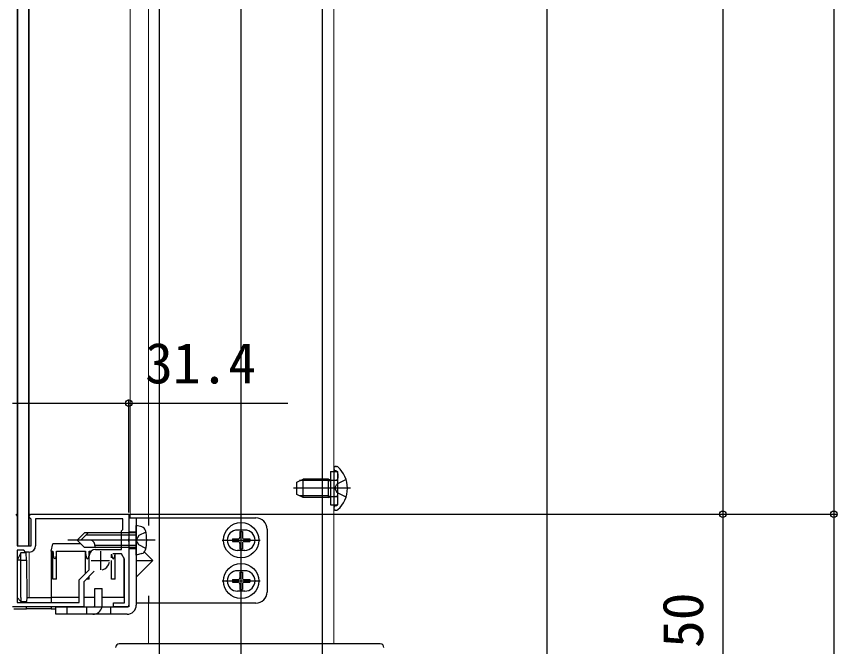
# Model space of a CAD drawing. Units: millimetres, scale not verified. Extents: x -875 to 875, y -1300 to 1294.
# Drawn here: x -645.7 to -424, y 99.3 to 269.3 of the extents above; entities that cross this region are included whole.
import ezdxf
from ezdxf.enums import TextEntityAlignment as Align

# ---------------------------------------------------------------- set-up
doc = ezdxf.new("R2010")
doc.units = ezdxf.units.MM
doc.header["$LTSCALE"] = 8
for name, color, linetype in [('0-2_YKK_11', 7, 'Continuous'), ('0-5_YKK_13', 4, 'Continuous'), ('0-7_YKK_D', 6, 'Continuous'), ('0-9_YSS_K', 3, 'Continuous')]:
    doc.layers.add(name, color=color, linetype=linetype)
doc.layers.add('0-4_YKK_12', color=2, linetype='Continuous', lineweight=18)
doc.styles.add('ＭＳ ゴシック', font='')
doc.styles.get('ＭＳ ゴシック').set_extended_font_data('MS Gothic')

msp = doc.modelspace()

# ---------------------------------------------------------------- linework, layer by layer
at = {"layer": '0-2_YKK_11'}
for p, q in [((-623, 124.999), (-623, 119.999)), ((-625.5, 122.499), (-620.5, 122.499))]:
    msp.add_line(p, q, dxfattribs=at)
for points in [[(-645.8, 134.999), (-645.5, 134.499), (-645.5, 126.499), (-641.7, 126.499), (-641.7, 133.699), (-642, 133.999), (-642.2, 134.199), (-642.2, 134.499), (-641.9, 134.999), (-615.3, 134.999), (-615.3, 128.458), (-615.42, 128.274), (-615.42, 127.724), (-615.3, 127.541), (-615.3, 109.999), (-619.5, 109.999), (-619.5, 111.099), (-616.5, 111.099), (-616.5, 122.914), (-617.3, 124.299), (-619.643, 124.299)], [(-616.9, 133.799), (-640.5, 133.799), (-640.5, 126.499)], [(-624.3, 125.499), (-617.3, 125.499), (-617.3, 130.499), (-616.9, 130.899), (-616.9, 133.799)], [(-642.2, 124.799), (-643.2, 124.799), (-643.7, 125.299), (-645.5, 125.299), (-645.5, 111.199), (-628.7, 111.199), (-628.7, 117.297), (-626, 119.997), (-626, 123.799)], [(-624.663, 119.637), (-627.5, 116.799), (-627.5, 109.999), (-646.7, 109.999)]]:
    msp.add_lwpolyline(points, dxfattribs=at)
for centre, start, end in [((-642.2, 126.499), 270.00001, 359.99999), ((-624.3, 123.799), 90.00001, 179.99999)]:
    msp.add_arc(centre, 1.7, start, end, dxfattribs=at)
at = {"layer": '0-4_YKK_12'}
for p, q in [((-642.2, 893.499), (-642.2, 126.499)), ((-645.5, 893.199), (-645.5, 127.299)), ((-610, 885.999), (-610, 133.999)), ((-615, 883.131), (-615, 133.999)), ((-645.5, 124.499), (-645.5, 112.499)), ((-642.2, 124.799), (-642.2, 112.499)), ((-642.894, 112.499), (-628.7, 112.499)), ((-627.5, 112.499), (-624.5, 112.499)), ((-622.5, 112.499), (-616.5, 112.499))]:
    msp.add_line(p, q, dxfattribs=at)
msp.add_lwpolyline([(-610, 110.999), (-610, 99.999), (-560, 99.999), (-560, 920.499)], dxfattribs=at)
at = {"layer": '0-5_YKK_13'}
for p, q in [((-560.9, 146.499), (-558.9, 146.499)), ((-560, 147.25), (-560, 136.749)), ((-559.426, 146.691), (-559.671, 146.78)), ((-559.455, 147.899), (-559.257, 147.899)), ((-558.9, 137.499), (-558.9, 146.499)), ((-570, 143.699), (-568.3, 144.499)), ((-568.3, 139.499), (-568.3, 144.499)), ((-561.4, 144.499), (-568.3, 144.499)), ((-561.4, 139.499), (-561.4, 144.499)), ((-556.674, 144.371), (-559.135, 143.144)), ((-558.9, 145.94), (-558.9, 144.699)), ((-555.496, 141.999), (-570.913, 141.999)), ((-561.4, 144.066), (-569.22, 144.066)), ((-559.744, 141.999), (-559.135, 143.144)), ((-559.744, 141.999), (-559.135, 140.854)), ((-561.4, 139.932), (-569.22, 139.932)), ((-556.674, 139.628), (-559.135, 140.854)), ((-561.4, 139.499), (-568.3, 139.499)), ((-558.9, 138.059), (-558.9, 139.299)), ((-560, 136.749), (-560, 136.645)), ((-559.426, 137.307), (-559.671, 137.218)), ((-559.455, 136.099), (-559.257, 136.099)), ((-615.3, 133.999), (-581, 133.999)), ((-615.3, 133.999), (-615.3, 110.499)), ((-613.3, 133.999), (-613.3, 110.499)), ((-610, 133.999), (-610, 131.999)), ((-585, 122.849), (-585, 133.149)), ((-611.821, 131.603), (-613.3, 131.999)), ((-613.3, 123.999), (-613.3, 131.999)), ((-578, 130.999), (-578, 113.999)), ((-627.3, 129.999), (-629.3, 127.999)), ((-626.3, 129.999), (-628.3, 127.999)), ((-615.3, 130.249), (-613.3, 130.249)), ((-584, 130.749), (-586, 130.749)), ((-585.35, 130.349), (-584.65, 130.349)), ((-585.35, 130.349), (-585.35, 128.849)), ((-584.65, 130.349), (-584.65, 128.849)), ((-636.3, 124.999), (-635.8, 126.999)), ((-628.3, 126.999), (-635.8, 126.999)), ((-608.2, 127.999), (-631.8, 127.999)), ((-627.3, 125.999), (-629.3, 127.999)), ((-624.5, 126.599), (-624.5, 125.999)), ((-612.664, 126.741), (-613.333, 127.999)), ((-610.733, 125.799), (-612.664, 126.741)), ((-590.15, 127.999), (-579.85, 127.999)), ((-587.35, 128.349), (-587.35, 127.649)), ((-587.35, 128.349), (-585.85, 128.349)), ((-587.35, 127.649), (-585.85, 127.649)), ((-585.35, 127.149), (-585.35, 125.649)), ((-584.65, 127.149), (-584.65, 125.649)), ((-584.15, 128.349), (-582.65, 128.349)), ((-584.15, 127.649), (-582.65, 127.649)), ((-582.65, 128.349), (-582.65, 127.649)), ((-636.3, 124.999), (-635.8, 124.999)), ((-636.3, 124.999), (-636.3, 112.499)), ((-635.8, 117.499), (-635.8, 124.999)), ((-634.8, 124.999), (-627, 124.999)), ((-634.8, 117.499), (-634.8, 124.999)), ((-627, 118.997), (-627, 124.999)), ((-626, 124.999), (-625.504, 124.999)), ((-626, 120.121), (-626, 124.999)), ((-620, 123.28), (-620, 124.149)), ((-619, 117.499), (-619, 124.299)), ((-615.3, 125.749), (-613.3, 125.749)), ((-611.821, 124.396), (-613.3, 123.999)), ((-584, 125.249), (-586, 125.249)), ((-585.35, 125.649), (-584.65, 125.649)), ((-620, 117.499), (-620, 122.53)), ((-616.7, 123.26), (-616.7, 112.499)), ((-608.815, 122.499), (-613.3, 118.014)), ((-585, 111.849), (-585, 122.149)), ((-584, 119.749), (-586, 119.749)), ((-634.8, 117.499), (-635.8, 117.499)), ((-626, 117.499), (-626.8, 117.499)), ((-626, 117.499), (-626, 118.299)), ((-619, 117.499), (-620, 117.499)), ((-616.5, 117.499), (-616.7, 117.499)), ((-585.35, 119.349), (-584.65, 119.349)), ((-585.35, 119.349), (-585.35, 117.849)), ((-584.65, 119.349), (-584.65, 117.849)), ((-590.15, 116.999), (-579.85, 116.999)), ((-587.35, 117.349), (-587.35, 116.649)), ((-587.35, 117.349), (-585.85, 117.349)), ((-587.35, 116.649), (-585.85, 116.649)), ((-585.35, 116.149), (-585.35, 114.649)), ((-584.65, 116.149), (-584.65, 114.649)), ((-584.15, 117.349), (-582.65, 117.349)), ((-584.15, 116.649), (-582.65, 116.649)), ((-582.65, 117.349), (-582.65, 116.649)), ((-624.5, 110.499), (-624.5, 114.999)), ((-624.5, 114.999), (-622.5, 114.999)), ((-622.5, 110.499), (-622.5, 114.999)), ((-584, 114.249), (-586, 114.249)), ((-585.35, 114.649), (-584.65, 114.649)), ((-644.5, 111.499), (-645.5, 112.499)), ((-642.906, 111.199), (-642.903, 111.499)), ((-642.894, 112.499), (-642.903, 111.499)), ((-642.894, 112.499), (-636.3, 112.499)), ((-624.5, 112.499), (-627.5, 112.499)), ((-616.5, 112.499), (-622.5, 112.499)), ((-581, 110.999), (-613.3, 110.999)), ((-610, 112.999), (-610, 110.999)), ((-642.916, 109.999), (-646.376, 109.999)), ((-636.3, 109.499), (-642.921, 109.499)), ((-636.3, 109.999), (-636.3, 109.499)), ((-635, 109.999), (-636.3, 109.999)), ((-636.3, 109.499), (-635, 109.499)), ((-632, 107.999), (-632, 109.999)), ((-626.75, 109.999), (-626.75, 107.999)), ((-620.25, 109.999), (-620.25, 107.999)), ((-547.441, 99.999), (-617.894, 99.999))]:
    msp.add_line(p, q, dxfattribs=at)
msp.add_lwpolyline([(-645.35, 126.499), (-642.35, 126.499), (-642.35, 890.499), (-645.35, 890.499)], close=True, dxfattribs=at)
for points in [[(-607, 81.205), (-607, 93.661), (-607, 476.999)], [(-563, 80.522), (-563, 89.994), (-563, 476.999)], [(-560.9, 146.499), (-560.9, 137.499), (-558.9, 137.499)], [(-560, 147.354), (-560, 147.25), (-560, 146.899)], [(-561.4, 144.499), (-560.9, 144.33), (-560.514, 144.199)], [(-561.4, 144.066), (-560.9, 144.127), (-560.3, 144.199)], [(-560.514, 144.199), (-560, 144.199), (-559.4, 144.199)], [(-568.3, 139.499), (-570, 140.299), (-570, 143.699)], [(-561.4, 139.932), (-560.9, 139.872), (-560.3, 139.799)], [(-561.4, 139.499), (-560.9, 139.669), (-560.514, 139.799)], [(-560.514, 139.799), (-560, 139.799), (-559.4, 139.799)], [(-613.3, 129.999), (-617.3, 129.999), (-627.3, 129.999)], [(-613.3, 129.399), (-617.3, 129.399), (-626.9, 129.399)], [(-610.733, 130.199), (-612.664, 129.258), (-613.333, 127.999)], [(-613.3, 126.599), (-617.3, 126.599), (-624.5, 126.599)], [(-644.5, 122.599), (-644.5, 124.599), (-645.5, 122.599)], [(-642.983, 122.599), (-643, 124.599), (-644.5, 124.599)], [(-613.3, 125.999), (-617.3, 125.999), (-627.3, 125.999)], [(-613.3, 122.499), (-608.815, 122.499), (-611.135, 124.82)], [(-644.5, 112.499), (-644.5, 122.599), (-645.5, 122.599), (-645.5, 112.499)], [(-644.5, 122.599), (-642.983, 122.599), (-642.894, 112.499)], [(-644.5, 112.499), (-644.5, 111.499), (-642.903, 111.499)], [(-628.7, 112.499), (-636.3, 112.499), (-636.3, 111.199)], [(-646.376, 109.499), (-642.921, 109.499), (-642.916, 109.999)], [(-615.8, 107.999), (-635, 107.999), (-635, 109.999), (-615.8, 109.999)]]:
    msp.add_lwpolyline(points, dxfattribs=at)
for centre in [(-585, 127.999), (-585, 116.999)]:
    msp.add_circle(centre, 4.75, dxfattribs=at)
for centre, radius, start, end in [((-559.455, 147.354), 0.545, 90, 180), ((-559.5, 147.25), 0.5, 180, 250), ((-559.7, 145.94), 0.8, 0, 70), ((-559.257, 147.349), 0.55, 48.43917, 90), ((-564, 141.999), 7.7, 311.56083, 48.43917), ((-559.4, 144.699), 0.5, 270, 0), ((-559.4, 139.299), 0.5, 0, 90), ((-559.7, 138.059), 0.8, 290, 0), ((-559.5, 136.749), 0.5, 110, 180), ((-559.455, 136.645), 0.545, 180, 270), ((-559.257, 136.649), 0.55, 270, 311.56083), ((-581, 130.999), 3, 0, 90), ((-612.183, 130.251), 1.4, 14.32332, 75), ((-621, 127.999), 10.5, 345.67668, 14.32332), ((-586, 127.999), 2.75, 90, 270), ((-585.85, 128.849), 0.5, 270, 0), ((-584.15, 128.849), 0.5, 180, 270), ((-584, 127.999), 2.75, 270, 90), ((-625.832, 126.666), 1.333, 357.13402, 90), ((-585.85, 127.149), 0.5, 0, 90), ((-584.15, 127.149), 0.5, 90, 180), ((-612.183, 125.748), 1.4, 285, 345.67668), ((-623, 122.499), 2.5, 280.9334, 349.0666), ((-586, 116.999), 2.75, 90, 270), ((-584, 116.999), 2.75, 270, 90), ((-585.85, 117.849), 0.5, 270, 0), ((-584.15, 117.849), 0.5, 180, 270), ((-585.85, 116.149), 0.5, 0, 90), ((-584.15, 116.149), 0.5, 90, 180), ((-581, 113.999), 3, 270, 0), ((-625, 110.499), 0.5, 270, 0), ((-625, 110.499), 2.5, 270, 348.46304), ((-625, 110.499), 2.5, 348.46304, 0), ((-615.8, 110.499), 0.5, 270, 0), ((-615.8, 110.499), 2.5, 270, 0), ((-617.894, 98.999), 1, 90, 177), ((-547.441, 98.999), 1, 3, 90)]:
    msp.add_arc(centre, radius, start, end, dxfattribs=at)
for centre, start_param, end_param in [((-635.3, 124.999), 1.5707963, 4.712389), ((-626.5, 124.999), 1.5707963, 4.712389), ((-619.5, 124.999), 1.988321, 4.3548179)]:
    msp.add_ellipse(centre, major_axis=(0, 2), ratio=0.25, start_param=start_param, end_param=end_param, dxfattribs=at)
at = {"layer": '0-7_YKK_D'}
for p, q in [((-425, 949.999), (-425, 134.999)), ((-455, 834.999), (-455, 134.999)), ((-615.3, 135.499), (-615.3, 165.999)), ((-614.8, 134.999), (-424, 134.999)), ((-614.8, 134.999), (-454, 134.999)), ((-614.8, 134.999), (-454, 134.999)), ((-478, 134.999), (-424, 134.999)), ((-455, 134.999), (-455, 84.999)), ((-425, 134.999), (-425, -20.001))]:
    msp.add_line(p, q, dxfattribs=at)
msp.add_lwpolyline([(-646.7, 164.999), (-615.3, 164.999), (-572.431, 164.999)], dxfattribs=at)
for centre in [(-615.3, 164.999), (-455, 134.999), (-455, 134.999), (-425, 134.999), (-425, 134.999)]:
    msp.add_circle(centre, 0.875, dxfattribs=at)
at = {"layer": '0-9_YSS_K'}
for p, q in [((-585, -20.001), (-585, 961.218)), ((-502.5, 789.499), (-502.5, 86.458))]:
    msp.add_line(p, q, dxfattribs=at)

# ---------------------------------------------------------------- texts
at = {"layer": '0-7_YKK_D', "style": 'ＭＳ ゴシック'}
msp.add_text('31.4', height=11, dxfattribs=at).set_placement((-610.908, 166.999), align=Align.BOTTOM_LEFT)
msp.add_text('50', height=11, rotation=90, dxfattribs=at).set_placement((-457, 98.92), align=Align.BOTTOM_LEFT)

doc.saveas('drawing.dxf')
